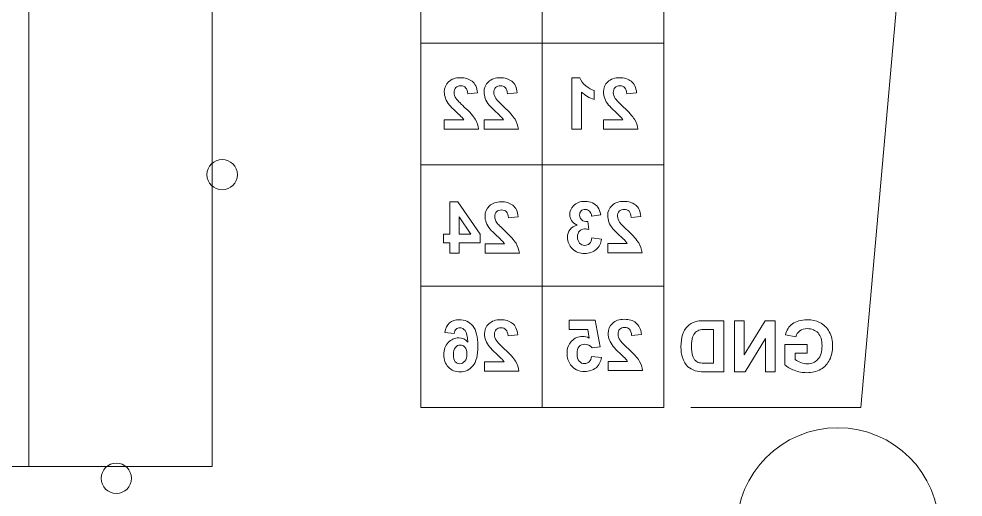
# Model space of a CAD drawing. Header units: inches. Extents: x 15 to 785, y -585 to -15.
# Drawn here: x 89.58 to 136.21, y -133.41 to -109.78 of the extents above; entities that cross this region are included whole.
import ezdxf

# ---------------------------------------------------------------- set-up
doc = ezdxf.new("R2010")
doc.units = ezdxf.units.IN
doc.header["$MEASUREMENT"] = 0
doc.layers.add('Layer 1', color=7, linetype='Continuous')

# ---------------------------------------------------------------- blocks, each defined once
blk = doc.blocks.new('block 2')
at = {"layer": 'Layer 1', "color": 179, "lineweight": 35, "true_color": 0x231f20}
blk.add_open_spline([(785, -570), (785, -578.284), (778.285, -585), (770.001, -585), (770.001, -585), (30.001, -585), (30.001, -585), (21.716, -585), (15.001, -578.284), (15.001, -570), (15.001, -570), (15.001, -30), (15.001, -30), (15.001, -21.716), (21.716, -15), (30.001, -15), (30.001, -15), (770.001, -15), (770.001, -15), (778.285, -15), (785, -21.716), (785, -30), (785, -30), (785, -570), (785, -570)], degree=3, knots=[0, 0, 0, 0, 1, 1, 1, 2, 2, 2, 3, 3, 3, 4, 4, 4, 5, 5, 5, 6, 6, 6, 7, 7, 7, 8, 8, 8, 8], dxfattribs=at)
blk = doc.blocks.new('block 18')
at = {"layer": 'Layer 1', "lineweight": 0}
for points, knots in [([(116.884, -112.691), (116.884, -112.691), (117.277, -112.691), (117.277, -112.691), (117.332, -112.845), (117.433, -112.979), (117.582, -113.095), (117.73, -113.21), (117.867, -113.289), (117.993, -113.33), (117.993, -113.33), (117.993, -113.769), (117.993, -113.769), (117.753, -113.69), (117.545, -113.568), (117.368, -113.402), (117.368, -113.402), (117.368, -115.226), (117.368, -115.226), (117.368, -115.226), (116.884, -115.226), (116.884, -115.226), (116.884, -115.226), (116.884, -112.691), (116.884, -112.691)], [0, 0, 0, 0, 1, 1, 1, 2, 2, 2, 3, 3, 3, 4, 4, 4, 5, 5, 5, 6, 6, 6, 7, 7, 7, 8, 8, 8, 8]), ([(119.411, -114.777), (119.386, -114.733), (119.353, -114.688), (119.312, -114.642), (119.271, -114.597), (119.174, -114.504), (119.022, -114.363), (118.869, -114.223), (118.763, -114.116), (118.705, -114.041), (118.616, -113.929), (118.552, -113.821), (118.511, -113.718), (118.47, -113.615), (118.45, -113.507), (118.45, -113.394), (118.45, -113.194), (118.521, -113.027), (118.664, -112.892), (118.805, -112.758), (119.002, -112.691), (119.251, -112.691), (119.478, -112.691), (119.667, -112.749), (119.819, -112.865), (119.971, -112.981), (120.061, -113.172), (120.09, -113.438), (120.09, -113.438), (119.608, -113.487), (119.608, -113.487), (119.598, -113.345), (119.563, -113.244), (119.504, -113.183), (119.444, -113.122), (119.364, -113.092), (119.263, -113.092), (119.16, -113.092), (119.08, -113.121), (119.023, -113.179), (118.965, -113.237), (118.936, -113.32), (118.936, -113.428), (118.936, -113.526), (118.969, -113.624), (119.036, -113.724), (119.085, -113.797), (119.219, -113.934), (119.437, -114.138), (119.708, -114.389), (119.889, -114.591), (119.981, -114.743), (120.073, -114.895), (120.128, -115.057), (120.146, -115.226), (120.146, -115.226), (118.45, -115.226), (118.45, -115.226), (118.45, -115.226), (118.45, -114.777), (118.45, -114.777), (118.45, -114.777), (119.411, -114.777), (119.411, -114.777)], [0, 0, 0, 0, 1, 1, 1, 2, 2, 2, 3, 3, 3, 4, 4, 4, 5, 5, 5, 6, 6, 6, 7, 7, 7, 8, 8, 8, 9, 9, 9, 10, 10, 10, 11, 11, 11, 12, 12, 12, 13, 13, 13, 14, 14, 14, 15, 15, 15, 16, 16, 16, 17, 17, 17, 18, 18, 18, 19, 19, 19, 20, 20, 20, 21, 21, 21, 21])]:
    blk.add_open_spline(points, degree=3, knots=knots, dxfattribs=at)
blk = doc.blocks.new('block 19')
at = {"layer": 'Layer 1', "lineweight": 0}
for points in [[(111.552, -114.777), (111.526, -114.733), (111.493, -114.688), (111.452, -114.642), (111.412, -114.597), (111.315, -114.504), (111.162, -114.363), (111.01, -114.223), (110.904, -114.116), (110.845, -114.041), (110.757, -113.929), (110.692, -113.821), (110.652, -113.718), (110.611, -113.615), (110.59, -113.507), (110.59, -113.394), (110.59, -113.194), (110.662, -113.027), (110.804, -112.892), (110.946, -112.758), (111.142, -112.691), (111.391, -112.691), (111.619, -112.691), (111.808, -112.749), (111.96, -112.865), (112.111, -112.981), (112.202, -113.172), (112.23, -113.438), (112.23, -113.438), (111.748, -113.487), (111.748, -113.487), (111.739, -113.345), (111.704, -113.244), (111.645, -113.183), (111.585, -113.122), (111.504, -113.092), (111.403, -113.092), (111.301, -113.092), (111.221, -113.121), (111.163, -113.179), (111.105, -113.237), (111.076, -113.32), (111.076, -113.428), (111.076, -113.526), (111.109, -113.624), (111.176, -113.724), (111.225, -113.797), (111.359, -113.934), (111.577, -114.138), (111.848, -114.389), (112.03, -114.591), (112.122, -114.743), (112.214, -114.895), (112.269, -115.057), (112.287, -115.226), (112.287, -115.226), (110.59, -115.226), (110.59, -115.226), (110.59, -115.226), (110.59, -114.777), (110.59, -114.777), (110.59, -114.777), (111.552, -114.777), (111.552, -114.777)], [(113.513, -114.777), (113.488, -114.733), (113.455, -114.688), (113.414, -114.642), (113.374, -114.597), (113.277, -114.504), (113.124, -114.363), (112.972, -114.223), (112.866, -114.116), (112.807, -114.041), (112.719, -113.929), (112.654, -113.821), (112.614, -113.718), (112.573, -113.615), (112.552, -113.507), (112.552, -113.394), (112.552, -113.194), (112.624, -113.027), (112.766, -112.892), (112.908, -112.758), (113.104, -112.691), (113.353, -112.691), (113.581, -112.691), (113.77, -112.749), (113.922, -112.865), (114.073, -112.981), (114.164, -113.172), (114.192, -113.438), (114.192, -113.438), (113.71, -113.487), (113.71, -113.487), (113.701, -113.345), (113.666, -113.244), (113.607, -113.183), (113.547, -113.122), (113.466, -113.092), (113.365, -113.092), (113.263, -113.092), (113.183, -113.121), (113.125, -113.179), (113.067, -113.237), (113.038, -113.32), (113.038, -113.428), (113.038, -113.526), (113.071, -113.624), (113.138, -113.724), (113.187, -113.797), (113.321, -113.934), (113.539, -114.138), (113.81, -114.389), (113.992, -114.591), (114.084, -114.743), (114.176, -114.895), (114.231, -115.057), (114.249, -115.226), (114.249, -115.226), (112.552, -115.226), (112.552, -115.226), (112.552, -115.226), (112.552, -114.777), (112.552, -114.777), (112.552, -114.777), (113.513, -114.777), (113.513, -114.777)]]:
    blk.add_open_spline(points, degree=3, knots=[0, 0, 0, 0, 1, 1, 1, 2, 2, 2, 3, 3, 3, 4, 4, 4, 5, 5, 5, 6, 6, 6, 7, 7, 7, 8, 8, 8, 9, 9, 9, 10, 10, 10, 11, 11, 11, 12, 12, 12, 13, 13, 13, 14, 14, 14, 15, 15, 15, 16, 16, 16, 17, 17, 17, 18, 18, 18, 19, 19, 19, 20, 20, 20, 21, 21, 21, 21], dxfattribs=at)
blk = doc.blocks.new('block 20')
at = {"layer": 'Layer 1', "lineweight": 0}
for points, knots in [([(118.089, -121.18), (117.938, -121.312), (117.749, -121.378), (117.52, -121.378), (117.279, -121.378), (117.078, -121.299), (116.916, -121.143), (116.754, -120.987), (116.673, -120.798), (116.673, -120.577), (116.673, -120.424), (116.716, -120.293), (116.803, -120.186), (116.89, -120.078), (117.005, -120.008), (117.15, -119.977), (116.908, -119.845), (116.787, -119.668), (116.787, -119.447), (116.787, -119.291), (116.846, -119.15), (116.964, -119.026), (117.108, -118.875), (117.298, -118.799), (117.536, -118.799), (117.675, -118.799), (117.801, -118.825), (117.912, -118.877), (118.024, -118.93), (118.112, -119.002), (118.174, -119.092), (118.237, -119.184), (118.284, -119.306), (118.315, -119.459), (118.315, -119.459), (117.868, -119.534), (117.868, -119.534), (117.856, -119.424), (117.82, -119.341), (117.762, -119.283), (117.703, -119.225), (117.632, -119.197), (117.55, -119.197), (117.466, -119.197), (117.399, -119.222), (117.348, -119.273), (117.298, -119.323), (117.272, -119.391), (117.272, -119.476), (117.272, -119.576), (117.307, -119.656), (117.376, -119.716), (117.445, -119.777), (117.545, -119.805), (117.676, -119.801), (117.676, -119.801), (117.729, -120.196), (117.729, -120.196), (117.643, -120.172), (117.569, -120.16), (117.507, -120.16), (117.413, -120.16), (117.333, -120.195), (117.267, -120.267), (117.202, -120.338), (117.169, -120.434), (117.169, -120.556), (117.169, -120.684), (117.203, -120.787), (117.271, -120.863), (117.34, -120.938), (117.424, -120.976), (117.524, -120.976), (117.617, -120.976), (117.696, -120.945), (117.762, -120.882), (117.827, -120.818), (117.867, -120.727), (117.882, -120.608), (117.882, -120.608), (118.351, -120.664), (118.351, -120.664), (118.327, -120.877), (118.239, -121.049), (118.089, -121.18)], [0, 0, 0, 0, 1, 1, 1, 2, 2, 2, 3, 3, 3, 4, 4, 4, 5, 5, 5, 6, 6, 6, 7, 7, 7, 8, 8, 8, 9, 9, 9, 10, 10, 10, 11, 11, 11, 12, 12, 12, 13, 13, 13, 14, 14, 14, 15, 15, 15, 16, 16, 16, 17, 17, 17, 18, 18, 18, 19, 19, 19, 20, 20, 20, 21, 21, 21, 22, 22, 22, 23, 23, 23, 24, 24, 24, 25, 25, 25, 26, 26, 26, 27, 27, 27, 28, 28, 28, 28]), ([(119.622, -120.885), (119.597, -120.841), (119.564, -120.796), (119.523, -120.751), (119.482, -120.705), (119.385, -120.612), (119.233, -120.472), (119.08, -120.331), (118.974, -120.224), (118.916, -120.149), (118.827, -120.037), (118.763, -119.929), (118.722, -119.826), (118.681, -119.724), (118.661, -119.615), (118.661, -119.502), (118.661, -119.302), (118.732, -119.135), (118.874, -119), (119.017, -118.866), (119.213, -118.799), (119.462, -118.799), (119.689, -118.799), (119.879, -118.857), (120.03, -118.973), (120.182, -119.089), (120.272, -119.28), (120.301, -119.547), (120.301, -119.547), (119.818, -119.595), (119.818, -119.595), (119.809, -119.454), (119.775, -119.353), (119.715, -119.292), (119.655, -119.231), (119.575, -119.2), (119.474, -119.2), (119.372, -119.2), (119.292, -119.229), (119.233, -119.287), (119.175, -119.345), (119.147, -119.428), (119.147, -119.536), (119.147, -119.634), (119.18, -119.733), (119.246, -119.832), (119.296, -119.905), (119.43, -120.043), (119.648, -120.246), (119.919, -120.497), (120.1, -120.699), (120.192, -120.852), (120.284, -121.003), (120.339, -121.165), (120.358, -121.335), (120.358, -121.335), (118.661, -121.335), (118.661, -121.335), (118.661, -121.335), (118.661, -120.885), (118.661, -120.885), (118.661, -120.885), (119.622, -120.885), (119.622, -120.885)], [0, 0, 0, 0, 1, 1, 1, 2, 2, 2, 3, 3, 3, 4, 4, 4, 5, 5, 5, 6, 6, 6, 7, 7, 7, 8, 8, 8, 9, 9, 9, 10, 10, 10, 11, 11, 11, 12, 12, 12, 13, 13, 13, 14, 14, 14, 15, 15, 15, 16, 16, 16, 17, 17, 17, 18, 18, 18, 19, 19, 19, 20, 20, 20, 21, 21, 21, 21])]:
    blk.add_open_spline(points, degree=3, knots=knots, dxfattribs=at)
blk = doc.blocks.new('block 21')
at = {"layer": 'Layer 1', "lineweight": 0}
for points in [[(110.856, -121.356), (110.856, -120.848), (110.542, -120.848), (110.542, -120.422), (110.856, -120.422), (110.856, -118.82), (111.262, -118.82), (112.358, -120.424), (112.358, -120.848), (111.324, -120.848), (111.324, -121.356), (110.856, -121.356)], [(111.905, -120.422), (111.324, -119.559), (111.324, -120.422), (111.905, -120.422)]]:
    blk.add_lwpolyline(points, dxfattribs=at)
blk.add_open_spline([(113.562, -120.906), (113.537, -120.863), (113.503, -120.818), (113.462, -120.772), (113.422, -120.726), (113.325, -120.633), (113.172, -120.493), (113.02, -120.353), (112.914, -120.246), (112.855, -120.171), (112.767, -120.058), (112.703, -119.951), (112.662, -119.848), (112.621, -119.745), (112.601, -119.637), (112.601, -119.523), (112.601, -119.323), (112.672, -119.156), (112.814, -119.022), (112.956, -118.887), (113.152, -118.82), (113.402, -118.82), (113.629, -118.82), (113.818, -118.878), (113.97, -118.994), (114.122, -119.11), (114.212, -119.302), (114.24, -119.568), (114.24, -119.568), (113.758, -119.616), (113.758, -119.616), (113.749, -119.475), (113.714, -119.374), (113.655, -119.313), (113.595, -119.252), (113.515, -119.222), (113.414, -119.222), (113.311, -119.222), (113.231, -119.251), (113.173, -119.309), (113.115, -119.367), (113.086, -119.45), (113.086, -119.558), (113.086, -119.655), (113.12, -119.754), (113.186, -119.854), (113.235, -119.926), (113.369, -120.064), (113.588, -120.267), (113.859, -120.519), (114.04, -120.721), (114.132, -120.873), (114.224, -121.025), (114.279, -121.186), (114.297, -121.356), (114.297, -121.356), (112.601, -121.356), (112.601, -121.356), (112.601, -121.356), (112.601, -120.906), (112.601, -120.906), (112.601, -120.906), (113.562, -120.906), (113.562, -120.906)], degree=3, knots=[0, 0, 0, 0, 1, 1, 1, 2, 2, 2, 3, 3, 3, 4, 4, 4, 5, 5, 5, 6, 6, 6, 7, 7, 7, 8, 8, 8, 9, 9, 9, 10, 10, 10, 11, 11, 11, 12, 12, 12, 13, 13, 13, 14, 14, 14, 15, 15, 15, 16, 16, 16, 17, 17, 17, 18, 18, 18, 19, 19, 19, 20, 20, 20, 21, 21, 21, 21], dxfattribs=at)
blk = doc.blocks.new('block 22')
at = {"layer": 'Layer 1', "lineweight": 0}
for points in [[(118.085, -127.017), (117.938, -127.142), (117.749, -127.204), (117.515, -127.204), (117.223, -127.204), (116.996, -127.093), (116.831, -126.87), (116.711, -126.707), (116.651, -126.521), (116.651, -126.314), (116.651, -126.065), (116.725, -125.862), (116.875, -125.706), (117.023, -125.55), (117.206, -125.471), (117.42, -125.471), (117.533, -125.471), (117.643, -125.498), (117.751, -125.552), (117.751, -125.552), (117.675, -125.123), (117.675, -125.123), (117.675, -125.123), (116.762, -125.123), (116.762, -125.123), (116.762, -125.123), (116.762, -124.67), (116.762, -124.67), (116.762, -124.67), (118.042, -124.67), (118.042, -124.67), (118.042, -124.67), (118.29, -125.985), (118.29, -125.985), (118.29, -125.985), (117.897, -126.042), (117.897, -126.042), (117.787, -125.919), (117.663, -125.857), (117.524, -125.857), (117.412, -125.857), (117.322, -125.896), (117.252, -125.973), (117.183, -126.051), (117.148, -126.167), (117.148, -126.322), (117.148, -126.488), (117.183, -126.611), (117.253, -126.693), (117.323, -126.776), (117.409, -126.817), (117.51, -126.817), (117.599, -126.817), (117.676, -126.785), (117.744, -126.721), (117.812, -126.658), (117.853, -126.571), (117.866, -126.462), (117.866, -126.462), (118.349, -126.512), (118.349, -126.512), (118.32, -126.723), (118.232, -126.891), (118.085, -127.017)], [(119.644, -126.712), (119.619, -126.668), (119.586, -126.623), (119.545, -126.577), (119.504, -126.531), (119.408, -126.438), (119.255, -126.298), (119.102, -126.158), (118.996, -126.051), (118.938, -125.976), (118.85, -125.863), (118.785, -125.756), (118.744, -125.653), (118.704, -125.55), (118.683, -125.442), (118.683, -125.328), (118.683, -125.129), (118.755, -124.962), (118.896, -124.827), (119.039, -124.693), (119.235, -124.626), (119.484, -124.626), (119.712, -124.626), (119.901, -124.684), (120.053, -124.8), (120.204, -124.916), (120.294, -125.107), (120.323, -125.373), (120.323, -125.373), (119.84, -125.421), (119.84, -125.421), (119.831, -125.28), (119.797, -125.179), (119.737, -125.118), (119.678, -125.057), (119.597, -125.027), (119.496, -125.027), (119.394, -125.027), (119.314, -125.056), (119.255, -125.114), (119.198, -125.172), (119.169, -125.255), (119.169, -125.363), (119.169, -125.46), (119.202, -125.559), (119.269, -125.659), (119.318, -125.732), (119.452, -125.869), (119.67, -126.073), (119.941, -126.324), (120.122, -126.526), (120.215, -126.678), (120.306, -126.83), (120.361, -126.991), (120.38, -127.161), (120.38, -127.161), (118.683, -127.161), (118.683, -127.161), (118.683, -127.161), (118.683, -126.712), (118.683, -126.712), (118.683, -126.712), (119.644, -126.712), (119.644, -126.712)]]:
    blk.add_open_spline(points, degree=3, knots=[0, 0, 0, 0, 1, 1, 1, 2, 2, 2, 3, 3, 3, 4, 4, 4, 5, 5, 5, 6, 6, 6, 7, 7, 7, 8, 8, 8, 9, 9, 9, 10, 10, 10, 11, 11, 11, 12, 12, 12, 13, 13, 13, 14, 14, 14, 15, 15, 15, 16, 16, 16, 17, 17, 17, 18, 18, 18, 19, 19, 19, 20, 20, 20, 21, 21, 21, 21], dxfattribs=at)
blk = doc.blocks.new('block 23')
at = {"layer": 'Layer 1', "lineweight": 0}
for points, knots in [([(110.851, -124.809), (110.977, -124.701), (111.136, -124.647), (111.328, -124.647), (111.601, -124.647), (111.823, -124.75), (111.994, -124.954), (112.165, -125.158), (112.251, -125.492), (112.251, -125.955), (112.251, -126.406), (112.169, -126.731), (112.005, -126.929), (111.84, -127.127), (111.631, -127.226), (111.376, -127.226), (111.138, -127.226), (110.943, -127.148), (110.792, -126.992), (110.64, -126.836), (110.564, -126.628), (110.564, -126.37), (110.564, -126.126), (110.636, -125.928), (110.781, -125.774), (110.925, -125.62), (111.098, -125.543), (111.3, -125.543), (111.479, -125.543), (111.629, -125.614), (111.75, -125.757), (111.731, -125.466), (111.687, -125.275), (111.616, -125.183), (111.546, -125.091), (111.459, -125.045), (111.357, -125.045), (111.28, -125.045), (111.217, -125.068), (111.169, -125.114), (111.121, -125.16), (111.091, -125.231), (111.08, -125.328), (111.08, -125.328), (110.611, -125.276), (110.611, -125.276), (110.645, -125.072), (110.726, -124.916), (110.851, -124.809)], [0, 0, 0, 0, 1, 1, 1, 2, 2, 2, 3, 3, 3, 4, 4, 4, 5, 5, 5, 6, 6, 6, 7, 7, 7, 8, 8, 8, 9, 9, 9, 10, 10, 10, 11, 11, 11, 12, 12, 12, 13, 13, 13, 14, 14, 14, 15, 15, 15, 16, 16, 16, 16]), ([(113.539, -126.733), (113.514, -126.69), (113.481, -126.645), (113.44, -126.599), (113.399, -126.553), (113.303, -126.46), (113.15, -126.32), (112.997, -126.18), (112.892, -126.073), (112.833, -125.998), (112.745, -125.885), (112.68, -125.778), (112.639, -125.675), (112.598, -125.572), (112.578, -125.464), (112.578, -125.35), (112.578, -125.15), (112.649, -124.983), (112.792, -124.849), (112.934, -124.715), (113.13, -124.647), (113.379, -124.647), (113.607, -124.647), (113.796, -124.705), (113.948, -124.821), (114.099, -124.937), (114.189, -125.129), (114.218, -125.395), (114.218, -125.395), (113.736, -125.443), (113.736, -125.443), (113.726, -125.302), (113.692, -125.201), (113.632, -125.14), (113.573, -125.079), (113.492, -125.049), (113.391, -125.049), (113.289, -125.049), (113.209, -125.078), (113.151, -125.136), (113.093, -125.194), (113.064, -125.277), (113.064, -125.385), (113.064, -125.482), (113.097, -125.581), (113.164, -125.681), (113.213, -125.753), (113.347, -125.891), (113.565, -126.094), (113.836, -126.346), (114.018, -126.548), (114.109, -126.7), (114.201, -126.852), (114.257, -127.013), (114.275, -127.183), (114.275, -127.183), (112.578, -127.183), (112.578, -127.183), (112.578, -127.183), (112.578, -126.733), (112.578, -126.733), (112.578, -126.733), (113.539, -126.733), (113.539, -126.733)], [0, 0, 0, 0, 1, 1, 1, 2, 2, 2, 3, 3, 3, 4, 4, 4, 5, 5, 5, 6, 6, 6, 7, 7, 7, 8, 8, 8, 9, 9, 9, 10, 10, 10, 11, 11, 11, 12, 12, 12, 13, 13, 13, 14, 14, 14, 15, 15, 15, 16, 16, 16, 17, 17, 17, 18, 18, 18, 19, 19, 19, 20, 20, 20, 21, 21, 21, 21]), ([(111.612, -126.009), (111.547, -125.936), (111.469, -125.9), (111.376, -125.9), (111.279, -125.9), (111.199, -125.938), (111.135, -126.014), (111.07, -126.09), (111.038, -126.211), (111.038, -126.375), (111.038, -126.535), (111.068, -126.65), (111.128, -126.72), (111.187, -126.79), (111.262, -126.825), (111.352, -126.825), (111.445, -126.825), (111.527, -126.782), (111.6, -126.696), (111.672, -126.611), (111.708, -126.489), (111.708, -126.332), (111.708, -126.19), (111.676, -126.082), (111.612, -126.009)], [0, 0, 0, 0, 1, 1, 1, 2, 2, 2, 3, 3, 3, 4, 4, 4, 5, 5, 5, 6, 6, 6, 7, 7, 7, 8, 8, 8, 8])]:
    blk.add_open_spline(points, degree=3, knots=knots, dxfattribs=at)
blk = doc.blocks.new('block 32')
at = {"layer": 'Layer 1', "lineweight": 0}
blk.add_lwpolyline([(126.46, -127.222), (126.46, -125.575), (125.443, -127.222), (124.931, -127.222), (124.931, -124.696), (125.405, -124.696), (125.405, -126.383), (126.438, -124.696), (126.935, -124.696), (126.935, -127.222), (126.46, -127.222)], dxfattribs=at)
for points, knots in [([(124.393, -127.222), (124.393, -127.222), (123.434, -127.222), (123.434, -127.222), (123.246, -127.222), (123.095, -127.204), (122.983, -127.168), (122.832, -127.12), (122.713, -127.053), (122.625, -126.967), (122.508, -126.853), (122.417, -126.704), (122.354, -126.52), (122.302, -126.37), (122.277, -126.191), (122.277, -125.983), (122.277, -125.746), (122.304, -125.548), (122.359, -125.386), (122.415, -125.225), (122.495, -125.088), (122.601, -124.977), (122.706, -124.866), (122.833, -124.788), (122.981, -124.744), (123.091, -124.712), (123.252, -124.696), (123.462, -124.696), (123.462, -124.696), (124.393, -124.696), (124.393, -124.696), (124.393, -124.696), (124.393, -127.222), (124.393, -127.222)], [0, 0, 0, 0, 1, 1, 1, 2, 2, 2, 3, 3, 3, 4, 4, 4, 5, 5, 5, 6, 6, 6, 7, 7, 7, 8, 8, 8, 9, 9, 9, 10, 10, 10, 11, 11, 11, 11]), ([(127.925, -126.293), (127.925, -126.293), (127.925, -126.613), (127.925, -126.613), (128.002, -126.673), (128.094, -126.724), (128.201, -126.766), (128.308, -126.808), (128.416, -126.829), (128.523, -126.829), (128.738, -126.829), (128.913, -126.754), (129.046, -126.604), (129.179, -126.454), (129.246, -126.229), (129.246, -125.93), (129.246, -125.652), (129.18, -125.442), (129.049, -125.301), (128.918, -125.16), (128.74, -125.089), (128.517, -125.089), (128.37, -125.089), (128.248, -125.125), (128.15, -125.196), (128.051, -125.268), (127.985, -125.366), (127.949, -125.49), (127.949, -125.49), (127.442, -125.396), (127.442, -125.396), (127.493, -125.164), (127.606, -124.982), (127.783, -124.851), (127.959, -124.719), (128.204, -124.653), (128.517, -124.653), (128.758, -124.653), (128.96, -124.695), (129.122, -124.779), (129.334, -124.888), (129.496, -125.045), (129.606, -125.249), (129.716, -125.453), (129.771, -125.687), (129.771, -125.95), (129.771, -126.192), (129.722, -126.417), (129.623, -126.623), (129.525, -126.829), (129.377, -126.988), (129.181, -127.098), (128.984, -127.209), (128.754, -127.265), (128.49, -127.265), (128.282, -127.265), (128.077, -127.225), (127.874, -127.146), (127.671, -127.068), (127.517, -126.977), (127.41, -126.874), (127.41, -126.874), (127.41, -125.868), (127.41, -125.868), (127.41, -125.868), (128.509, -125.868), (128.509, -125.868), (128.509, -125.868), (128.509, -126.293), (128.509, -126.293), (128.509, -126.293), (127.925, -126.293), (127.925, -126.293)], [0, 0, 0, 0, 1, 1, 1, 2, 2, 2, 3, 3, 3, 4, 4, 4, 5, 5, 5, 6, 6, 6, 7, 7, 7, 8, 8, 8, 9, 9, 9, 10, 10, 10, 11, 11, 11, 12, 12, 12, 13, 13, 13, 14, 14, 14, 15, 15, 15, 16, 16, 16, 17, 17, 17, 18, 18, 18, 19, 19, 19, 20, 20, 20, 21, 21, 21, 22, 22, 22, 23, 23, 23, 24, 24, 24, 24]), ([(123.655, -125.123), (123.447, -125.123), (123.307, -125.131), (123.236, -125.148), (123.141, -125.168), (123.062, -125.208), (123, -125.266), (122.938, -125.325), (122.89, -125.407), (122.856, -125.511), (122.821, -125.615), (122.804, -125.765), (122.804, -125.961), (122.804, -126.156), (122.821, -126.31), (122.856, -126.423), (122.89, -126.536), (122.934, -126.618), (122.989, -126.667), (123.044, -126.716), (123.112, -126.751), (123.195, -126.772), (123.258, -126.788), (123.361, -126.796), (123.503, -126.796), (123.503, -126.796), (123.884, -126.796), (123.884, -126.796), (123.884, -126.796), (123.884, -125.123), (123.884, -125.123), (123.884, -125.123), (123.655, -125.123), (123.655, -125.123)], [0, 0, 0, 0, 1, 1, 1, 2, 2, 2, 3, 3, 3, 4, 4, 4, 5, 5, 5, 6, 6, 6, 7, 7, 7, 8, 8, 8, 9, 9, 9, 10, 10, 10, 11, 11, 11, 11])]:
    blk.add_open_spline(points, degree=3, knots=knots, dxfattribs=at)

msp = doc.modelspace()

# ---------------------------------------------------------------- linework, layer by layer
at = {"layer": 'Layer 1', "color": 30, "lineweight": 9, "true_color": 0xf5821f}
for points in [[(99.119, -131.891), (99.119, -48.071), (45.664, -48.071), (45.664, -131.891), (99.119, -131.891), (99.119, -131.891)], [(90.071, -131.891), (90.071, -48.071)], [(109.426, -128.981), (121.425, -128.981), (121.425, -50.982), (109.426, -50.982), (109.426, -128.981)], [(115.426, -128.981), (115.426, -50.982)], [(122.763, -128.981), (131.164, -128.983), (134.926, -86.541)], [(121.425, -110.988), (109.426, -110.988)], [(121.425, -116.989), (109.426, -116.989)], [(121.425, -122.99), (109.426, -122.99)]]:
    msp.add_lwpolyline(points, dxfattribs=at)
at = {"layer": 'Layer 1', "color": 179, "lineweight": 35, "true_color": 0x231f20}
msp.add_open_spline([(148.544, -39.981), (148.544, -37.22), (146.305, -34.981), (143.544, -34.981), (143.544, -34.981), (143.508, -34.981), (143.508, -34.981), (143.508, -34.981), (46.508, -34.981), (46.508, -34.981), (40.985, -34.981), (36.508, -39.459), (36.508, -44.982), (36.508, -44.982), (36.508, -134.982), (36.508, -134.982), (36.508, -140.504), (40.985, -144.981), (46.508, -144.981), (46.508, -144.981), (188.553, -144.981), (188.553, -144.981), (194.076, -144.981), (198.553, -140.504), (198.553, -134.982), (198.553, -134.982), (198.553, -44.982), (198.553, -44.982), (198.553, -39.459), (194.076, -34.981), (188.553, -34.981), (188.553, -34.981), (182.509, -34.981), (182.509, -34.981), (182.509, -34.981), (182.508, -34.981), (182.508, -34.981), (179.747, -34.981), (177.508, -37.22), (177.508, -39.981), (177.508, -39.981), (177.508, -39.982), (177.508, -39.982), (177.508, -39.982), (177.508, -42.982), (177.508, -42.982), (177.508, -45.744), (175.27, -47.982), (172.509, -47.982), (172.509, -47.982), (153.509, -47.982), (153.509, -47.982), (150.747, -47.982), (148.508, -45.744), (148.508, -42.982), (148.508, -42.982), (148.544, -42.982), (148.544, -42.982), (148.544, -42.982), (148.544, -39.981), (148.544, -39.981)], degree=3, knots=[0, 0, 0, 0, 1, 1, 1, 2, 2, 2, 3, 3, 3, 4, 4, 4, 5, 5, 5, 6, 6, 6, 7, 7, 7, 8, 8, 8, 9, 9, 9, 10, 10, 10, 11, 11, 11, 12, 12, 12, 13, 13, 13, 14, 14, 14, 15, 15, 15, 16, 16, 16, 17, 17, 17, 18, 18, 18, 19, 19, 19, 20, 20, 20, 20], dxfattribs=at)
at = {"layer": 'Layer 1', "color": 30, "lineweight": 9, "true_color": 0xf5821f}
for points in [[(98.868, -117.482), (98.868, -117.896), (99.204, -118.231), (99.618, -118.231), (100.032, -118.231), (100.368, -117.896), (100.368, -117.482), (100.368, -117.067), (100.032, -116.731), (99.618, -116.731), (99.204, -116.731), (98.868, -117.067), (98.868, -117.482)], [(130.029, -129.983), (127.268, -129.983), (125.029, -132.222), (125.029, -134.983), (125.029, -137.745), (127.268, -139.984), (130.029, -139.984), (132.791, -139.984), (135.029, -137.745), (135.029, -134.983), (135.029, -132.222), (132.791, -129.983), (130.029, -129.983)], [(93.641, -132.482), (93.641, -132.896), (93.977, -133.232), (94.391, -133.232), (94.805, -133.232), (95.141, -132.896), (95.141, -132.482), (95.141, -132.068), (94.805, -131.732), (94.391, -131.732), (93.977, -131.732), (93.641, -132.068), (93.641, -132.482)]]:
    msp.add_open_spline(points, degree=3, knots=[0, 0, 0, 0, 1, 1, 1, 2, 2, 2, 3, 3, 3, 4, 4, 4, 4], dxfattribs=at)

# ---------------------------------------------------------------- block references
at = {"layer": 'Layer 1'}
for name in ['block 2', 'block 19', 'block 18', 'block 21', 'block 20', 'block 23', 'block 22', 'block 32']:
    msp.add_blockref(name, (0, 0), dxfattribs=at)

doc.saveas('drawing.dxf')
